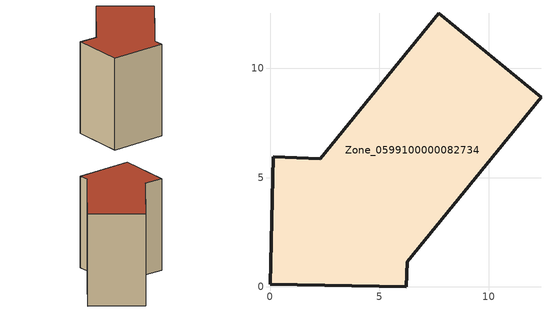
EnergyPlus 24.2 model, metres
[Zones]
Zone_0599100000082734
 floor ground (C_G): 6.24,0 0,0.11 0.16,5.95 2.29,5.85 7.73,12.52 12.4,8.67 8.38,3.74 6.29,1.15 z0
 wall outside (C_F): 0,0.11 6.24,0 6.29,1.15 8.38,3.74 12.4,8.67 7.73,12.52 2.29,5.85 0.16,5.95 0,0.11 z0:10.34
 roof outside (C_R): 7.73,12.52 2.29,5.85 0.16,5.95 0,0.11 6.24,0 6.29,1.15 8.38,3.74 12.4,8.67 z10.34
[BUILDING]
Pand.0599100000082734: North Axis=0; Terrain=City; Loads Convergence Tolerance Value=0.04; Temperature Convergence Tolerance Value=0.4; Solar Distribution=FullExterior; Maximum Number of Warmup Days=25; Minimum Number of Warmup Days=1
[Site:Location]
Rotterdam.The.Hague.AP_ZH_NLD Design_Conditions: Latitude=51.96; Longitude=4.45; Time Zone=1; Elevation=-4.5
[SITE:GROUNDTEMPERATURE:BUILDINGSURFACE]
18, 18, 18, 18, 18, 18, 18, 18, 18, 18, 18, 18
[MATERIAL] Thermal Absorptance=0.9; Solar Absorptance=0.7; Visible Absorptance=0.7
Name | Roughness | Thickness | Conductivity | Density | Specific Heat
G.TI.1946 | MediumSmooth | 0.15 | 1 | 540 | 1210
F.TI.1946 | Rough | 0.3 | 0.857143 | 1920 | 840
R.TI.1946 | MediumRough | 0.2 | 0.1 | 1500 | 1000
[CONSTRUCTION]
C_G: G.TI.1946
C_F: F.TI.1946
C_R: R.TI.1946
[ZONE]
Zone_0599100000082734: Type=1; Multiplier=1; Ceiling Height=Autocalculate; Volume=Autocalculate; Floor Area=autocalculate; Part of Total Floor Area=Yes
[ZONEINFILTRATION:DESIGNFLOWRATE]
Infil_Zone_0599100000082734: Zone or ZoneList or Space or SpaceList=Zone_0599100000082734; Schedule=AlwaysOn; Design Flow Rate Calculation Method=Flow/Area; Flow Rate per Floor Area=0.003; Constant Term Coefficient=1; Temperature Term Coefficient=0; Velocity Term Coefficient=0; Velocity Squared Term Coefficient=0
[HVACTEMPLATE:ZONE:IDEALLOADSAIRSYSTEM]
Zone_0599100000082734: Maximum Heating Supply Air Temperature=50; Minimum Cooling Supply Air Temperature=13; Maximum Heating Supply Air Humidity Ratio=0.0156; Minimum Cooling Supply Air Humidity Ratio=0.0077; Heating Limit=NoLimit; Cooling Limit=NoLimit; Dehumidification Control Type=ConstantSensibleHeatRatio; Cooling Sensible Heat Ratio=0.7; Dehumidification Setpoint=60; Humidification Control Type=None; Humidification Setpoint=30; Outdoor Air Method=None; Outdoor Air Flow Rate per Person=0.00944; Outdoor Air Flow Rate per Zone Floor Area=0; Outdoor Air Flow Rate per Zone=0; Demand Controlled Ventilation Type=None; Outdoor Air Economizer Type=NoEconomizer; Heat Recovery Type=None; Sensible Heat Recovery Effectiveness=0.7; Latent Heat Recovery Effectiveness=0.65
[ZONECONTROL:THERMOSTAT]
ThermostatControl_Zone_0599100000082734: Zone or ZoneList=Zone_0599100000082734; Control Type Schedule=DualSetpointControlType; Control 1=Thermostat_Zone_0599100000082734; Temperature Difference Between Cutout And Setpoint=0
[THERMOSTATSETPOINT:DUALSETPOINT]
Thermostat_Zone_0599100000082734: Heating Setpoint Temperature Schedule=HeatingSetpoint_Zone_0599100000082734; Cooling Setpoint Temperature Schedule=CoolingSetpoint_Zone_0599100000082734
[SCHEDULE:COMPACT]
HeatingSetpoint_Zone_0599100000082734: Through: 12/31, For: AllDays, Until: 24:00, 21
CoolingSetpoint_Zone_0599100000082734: Through: 12/31, For: AllDays, Until: 24:00, 24
DualSetpointControlType: Through: 12/31, For: AllDays, Until: 24:00, 4
AlwaysOn: Through: 12/31, For: AllDays, Until: 24:00, 1
